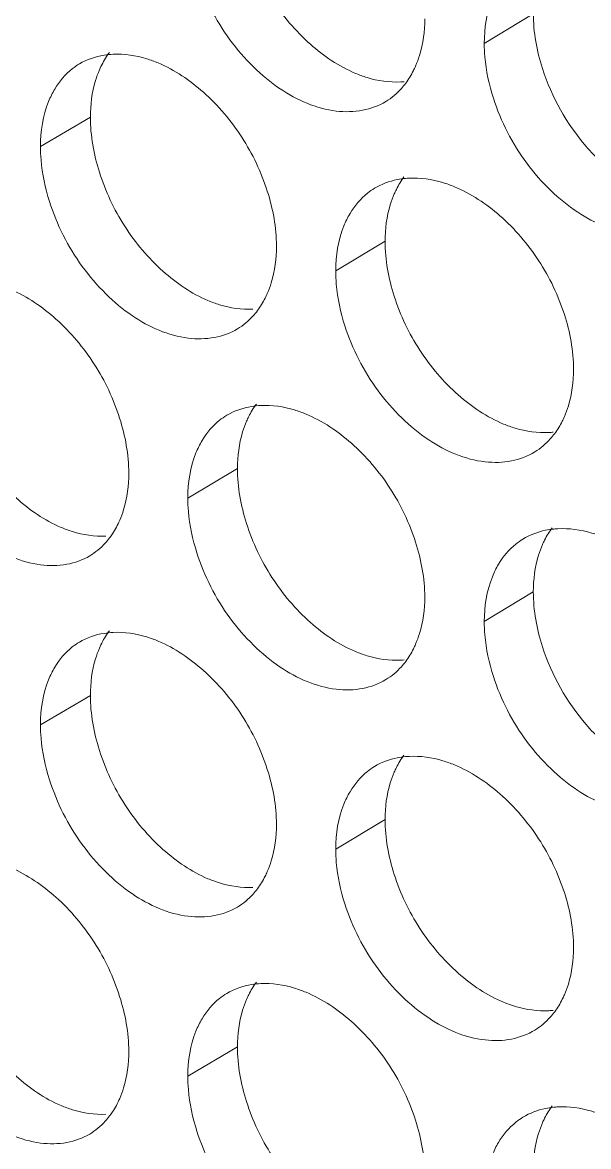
# Model space of a CAD drawing. Header units: millimetres. Extents: x 1177 to 4147, y 93 to 2194.
# Drawn here: x 2615.45 to 2623.16, y 745.3 to 760.61 of the extents above; entities that cross this region are included whole.
import ezdxf

# ---------------------------------------------------------------- set-up
doc = ezdxf.new("R2010")
doc.units = ezdxf.units.MM
doc.header["$LTSCALE"] = 0.1
doc.layers.get('0').update_dxf_attribs({"lineweight": 13})
doc.layers.add('标注', color=251, linetype='Continuous', lineweight=9)

# ---------------------------------------------------------------- blocks, each defined once
blk = doc.blocks.new('02')
for points, knots in [([(4627.348, 522.744), (4597.363, 531.299), (4553.55, 545.69), (4497.641, 568.487), (4458.71, 586.649), (4422.281, 606.068), (4388.51, 626.659), (4357.551, 648.334), (4338.416, 663.815), (4329.392, 671.722)], [0, 0, 0, 0, 0.278685, 0.411475, 0.539478, 0.662459, 0.780251, 0.892768, 1, 1, 1, 1]), ([(4626.906, 521.428), (4597.052, 529.945), (4553.424, 544.261), (4497.732, 566.923), (4458.929, 584.973), (4422.597, 604.269), (4388.892, 624.729), (4357.964, 646.263), (4338.829, 661.641), (4329.798, 669.496)], [0, 0, 0, 0, 0.278468, 0.411196, 0.539177, 0.662176, 0.780023, 0.892638, 1, 1, 1, 1]), ([(4628.518, 518.372), (4598.337, 526.935), (4554.235, 541.353), (4497.955, 564.22), (4458.766, 582.448), (4422.099, 601.945), (4388.114, 622.628), (4356.965, 644.402), (4337.717, 659.96), (4328.641, 667.907)], [0, 0, 0, 0, 0.278732, 0.411552, 0.539576, 0.662563, 0.780343, 0.892822, 1, 1, 1, 1]), ([(4328.202, 667.332), (4337.3, 659.316), (4356.601, 643.626), (4387.852, 621.677), (4421.956, 600.844), (4458.755, 581.215), (4498.091, 562.874), (4554.59, 539.876), (4598.873, 525.389), (4629.18, 516.79)], [0, 0, 0, 0, 0.107262, 0.219794, 0.337581, 0.460553, 0.588547, 0.721328, 1, 1, 1, 1])]:
    blk.add_open_spline(points, degree=3, knots=knots)
at = {"layer": '标注'}
for p, q in [((4515.425, 678.02), (4514.47, 677.441)), ((4506.808, 676.005), (4505.836, 675.434)), ((4512.541, 673.591), (4511.58, 673.015)), ((4509.669, 669.17), (4508.703, 668.596)), ((4515.425, 666.77), (4514.47, 666.191)), ((4506.808, 664.755), (4505.836, 664.184)), ((4506.808, 664.755), (4505.836, 664.184)), ((4512.541, 662.341), (4511.58, 661.765)), ((4512.541, 662.341), (4511.58, 661.765)), ((4509.669, 657.92), (4508.703, 657.346))]:
    blk.add_line(p, q, dxfattribs=at)
for centre, radius, start, end in [((4512.763, 678.33), 1.64, 272.8765, 275.2009), ((4513.09, 673.168), 1.654, 92.9003, 95.1818), ((4515.644, 671.517), 1.649, 272.9969, 275.7719), ((4515.989, 666.339), 1.662, 93.0207, 95.749), ((4512.763, 667.08), 1.64, 272.8765, 275.2009), ((4513.09, 661.918), 1.654, 92.9003, 95.1818), ((4513.09, 661.918), 1.654, 92.9003, 95.1818), ((4515.644, 660.267), 1.649, 272.9969, 275.7719), ((4515.644, 660.267), 1.649, 272.9969, 275.7719), ((4515.989, 655.089), 1.662, 93.0207, 95.749)]:
    blk.add_arc(centre, radius, start, end, dxfattribs=at)
for points, knots in [([(4509.669, 680.42), (4509.669, 680.059), (4509.808, 679.31), (4510.296, 678.276), (4511.027, 677.414), (4511.644, 676.993), (4511.966, 676.858)], [0, 0, 0, 0, 0.243882, 0.505596, 0.764283, 1, 1, 1, 1]), ([(4508.88, 678.778), (4509.023, 678.328), (4509.35, 677.683), (4509.962, 676.977), (4510.615, 676.433), (4511.366, 676.098), (4512.099, 676.112), (4512.418, 676.229), (4512.556, 676.312)], [0, 0, 0, 0, 0.285826, 0.427621, 0.562871, 0.799523, 0.902937, 1, 1, 1, 1]), ([(4514.748, 678.557), (4514.702, 678.48), (4514.532, 678.132), (4514.47, 677.737), (4514.47, 677.441)], [0, 0, 0, 0, 0.232969, 1, 1, 1, 1]), ([(4515.425, 678.02), (4515.425, 677.659), (4515.6, 676.72), (4516.216, 675.624), (4517.032, 674.85), (4517.5, 674.567), (4517.74, 674.469)], [0, 0, 0, 0, 0.243755, 0.63494, 0.825083, 1, 1, 1, 1]), ([(4513.134, 677.001), (4513.164, 677.068), (4513.272, 677.363), (4513.313, 677.681), (4513.313, 677.92)], [0, 0, 0, 0, 0.235903, 1, 1, 1, 1]), ([(4514.47, 677.441), (4514.47, 677.355), (4514.487, 676.993), (4514.564, 676.636), (4514.648, 676.374)], [0, 0, 0, 0, 0.239271, 1, 1, 1, 1]), ([(4507.251, 677.231), (4507.192, 677.228), (4506.965, 677.206), (4506.741, 677.13), (4506.595, 677.044)], [0, 0, 0, 0, 0.258729, 1, 1, 1, 1]), ([(4507.178, 677.263), (4507.159, 677.237), (4507.084, 677.131), (4507.023, 677.015), (4506.984, 676.925)], [0, 0, 0, 0, 0.244083, 1, 1, 1, 1]), ([(4508.128, 677.061), (4508.055, 677.092), (4507.774, 677.195), (4507.471, 677.241), (4507.251, 677.231)], [0, 0, 0, 0, 0.26624, 1, 1, 1, 1]), ([(4506.595, 677.044), (4506.547, 677.015), (4506.356, 676.885), (4506.204, 676.702), (4506.115, 676.553)], [0, 0, 0, 0, 0.245038, 1, 1, 1, 1]), ([(4506.984, 676.925), (4506.955, 676.857), (4506.848, 676.562), (4506.808, 676.245), (4506.808, 676.005)], [0, 0, 0, 0, 0.235516, 1, 1, 1, 1]), ([(4510.428, 673.497), (4510.428, 673.858), (4510.288, 674.607), (4509.799, 675.641), (4509.067, 676.503), (4508.45, 676.926), (4508.128, 677.061)], [0, 0, 0, 0, 0.243745, 0.505466, 0.764291, 1, 1, 1, 1]), ([(4512.944, 676.668), (4513, 676.745), (4513.067, 676.855), (4513.121, 676.97), (4513.134, 677.001)], [0, 0, 0, 0, 0.743715, 1, 1, 1, 1]), ([(4511.966, 676.858), (4512.039, 676.828), (4512.321, 676.726), (4512.625, 676.681), (4512.845, 676.692)], [0, 0, 0, 0, 0.265834, 1, 1, 1, 1]), ([(4506.115, 676.553), (4506.069, 676.476), (4505.898, 676.127), (4505.836, 675.731), (4505.836, 675.434)], [0, 0, 0, 0, 0.232263, 1, 1, 1, 1]), ([(4512.556, 676.312), (4512.668, 676.38), (4512.806, 676.495), (4512.917, 676.632), (4512.944, 676.668)], [0, 0, 0, 0, 0.744496, 1, 1, 1, 1]), ([(4514.648, 676.374), (4514.793, 675.923), (4515.124, 675.277), (4515.744, 674.574), (4516.404, 674.032), (4517.165, 673.703), (4517.903, 673.725), (4518.224, 673.846), (4518.362, 673.931)], [0, 0, 0, 0, 0.285015, 0.426566, 0.56171, 0.798641, 0.902454, 1, 1, 1, 1]), ([(4506.808, 676.005), (4506.808, 675.644), (4506.946, 674.895), (4507.432, 673.861), (4508.16, 672.997), (4508.775, 672.574), (4509.096, 672.438)], [0, 0, 0, 0, 0.24405, 0.505923, 0.764587, 1, 1, 1, 1]), ([(4505.836, 675.434), (4505.836, 675.347), (4505.853, 674.986), (4505.93, 674.628), (4506.013, 674.365)], [0, 0, 0, 0, 0.239158, 1, 1, 1, 1]), ([(4512.941, 674.815), (4512.887, 674.81), (4512.676, 674.78), (4512.472, 674.704), (4512.336, 674.623)], [0, 0, 0, 0, 0.257466, 1, 1, 1, 1]), ([(4512.909, 674.843), (4512.852, 674.767), (4512.786, 674.657), (4512.732, 674.542), (4512.719, 674.512)], [0, 0, 0, 0, 0.743694, 1, 1, 1, 1]), ([(4513.891, 674.654), (4513.817, 674.684), (4513.533, 674.786), (4513.228, 674.831), (4513.007, 674.819)], [0, 0, 0, 0, 0.265915, 1, 1, 1, 1]), ([(4512.336, 674.623), (4512.288, 674.594), (4512.099, 674.463), (4511.948, 674.281), (4511.859, 674.132)], [0, 0, 0, 0, 0.245262, 1, 1, 1, 1]), ([(4512.719, 674.512), (4512.69, 674.444), (4512.582, 674.149), (4512.541, 673.831), (4512.541, 673.591)], [0, 0, 0, 0, 0.235813, 1, 1, 1, 1]), ([(4516.208, 671.1), (4516.208, 671.461), (4516.067, 672.21), (4515.574, 673.241), (4514.836, 674.101), (4514.214, 674.52), (4513.891, 674.654)], [0, 0, 0, 0, 0.243409, 0.504813, 0.763684, 1, 1, 1, 1]), ([(4506.013, 674.365), (4506.155, 673.915), (4506.48, 673.271), (4507.089, 672.564), (4507.737, 672.018), (4508.484, 671.681), (4509.215, 671.691), (4509.533, 671.806), (4509.67, 671.888)], [0, 0, 0, 0, 0.286235, 0.428153, 0.563457, 0.799968, 0.903181, 1, 1, 1, 1]), ([(4511.859, 674.132), (4511.813, 674.055), (4511.643, 673.707), (4511.58, 673.312), (4511.58, 673.015)], [0, 0, 0, 0, 0.232735, 1, 1, 1, 1]), ([(4510.25, 672.578), (4510.28, 672.646), (4510.387, 672.94), (4510.428, 673.258), (4510.428, 673.497)], [0, 0, 0, 0, 0.235754, 1, 1, 1, 1]), ([(4512.541, 673.591), (4512.541, 673.23), (4512.681, 672.482), (4513.171, 671.449), (4513.905, 670.588), (4514.524, 670.169), (4514.847, 670.035)], [0, 0, 0, 0, 0.243714, 0.505271, 0.763981, 1, 1, 1, 1]), ([(4511.58, 673.015), (4511.58, 672.929), (4511.597, 672.567), (4511.675, 672.21), (4511.758, 671.948)], [0, 0, 0, 0, 0.239233, 1, 1, 1, 1]), ([(4507.555, 669.081), (4507.555, 669.442), (4507.415, 670.191), (4506.928, 671.225), (4506.199, 672.09), (4505.585, 672.514), (4505.264, 672.65)], [0, 0, 0, 0, 0.243914, 0.505794, 0.764596, 1, 1, 1, 1]), ([(4510.058, 672.242), (4510.115, 672.319), (4510.183, 672.43), (4510.237, 672.547), (4510.25, 672.578)], [0, 0, 0, 0, 0.74354, 1, 1, 1, 1]), ([(4509.096, 672.438), (4509.169, 672.408), (4509.449, 672.305), (4509.753, 672.259), (4509.971, 672.27)], [0, 0, 0, 0, 0.265996, 1, 1, 1, 1]), ([(4509.67, 671.888), (4509.782, 671.955), (4509.92, 672.07), (4510.031, 672.206), (4510.058, 672.242)], [0, 0, 0, 0, 0.744409, 1, 1, 1, 1]), ([(4511.758, 671.948), (4511.902, 671.497), (4512.231, 670.852), (4512.847, 670.147), (4513.504, 669.604), (4514.26, 669.272), (4514.996, 669.29), (4515.316, 669.409), (4515.454, 669.493)], [0, 0, 0, 0, 0.28542, 0.427092, 0.562289, 0.79908, 0.902694, 1, 1, 1, 1]), ([(4503.958, 671.597), (4503.958, 671.236), (4504.096, 670.487), (4504.579, 669.452), (4505.304, 668.586), (4505.917, 668.161), (4506.237, 668.025)], [0, 0, 0, 0, 0.244219, 0.506251, 0.764892, 1, 1, 1, 1]), ([(4516.029, 670.18), (4516.059, 670.248), (4516.167, 670.543), (4516.208, 670.86), (4516.208, 671.1)], [0, 0, 0, 0, 0.236051, 1, 1, 1, 1]), ([(4510.123, 670.397), (4510.064, 670.394), (4509.833, 670.371), (4509.608, 670.293), (4509.46, 670.205)], [0, 0, 0, 0, 0.258753, 1, 1, 1, 1]), ([(4510.038, 670.425), (4509.981, 670.348), (4509.913, 670.237), (4509.859, 670.12), (4509.846, 670.09)], [0, 0, 0, 0, 0.74352, 1, 1, 1, 1]), ([(4511.004, 670.229), (4510.93, 670.26), (4510.648, 670.362), (4510.343, 670.408), (4510.123, 670.397)], [0, 0, 0, 0, 0.266077, 1, 1, 1, 1]), ([(4509.46, 670.205), (4509.412, 670.176), (4509.222, 670.045), (4509.07, 669.863), (4508.981, 669.714)], [0, 0, 0, 0, 0.245151, 1, 1, 1, 1]), ([(4513.313, 666.67), (4513.313, 667.031), (4513.172, 667.78), (4512.681, 668.813), (4511.946, 669.674), (4511.327, 670.094), (4511.004, 670.229)], [0, 0, 0, 0, 0.243576, 0.505139, 0.763987, 1, 1, 1, 1]), ([(4515.841, 669.851), (4515.897, 669.927), (4515.963, 670.036), (4516.016, 670.15), (4516.029, 670.18)], [0, 0, 0, 0, 0.743887, 1, 1, 1, 1]), ([(4503.157, 669.959), (4503.298, 669.51), (4503.621, 668.865), (4504.227, 668.158), (4504.871, 667.611), (4505.614, 667.271), (4506.341, 667.277), (4506.658, 667.39), (4506.795, 667.47)], [0, 0, 0, 0, 0.286646, 0.428688, 0.564047, 0.800418, 0.903427, 1, 1, 1, 1]), ([(4509.846, 670.09), (4509.817, 670.022), (4509.709, 669.727), (4509.669, 669.41), (4509.669, 669.17)], [0, 0, 0, 0, 0.235665, 1, 1, 1, 1]), ([(4514.847, 670.035), (4514.921, 670.005), (4515.204, 669.903), (4515.51, 669.859), (4515.73, 669.871)], [0, 0, 0, 0, 0.265674, 1, 1, 1, 1]), ([(4508.981, 669.714), (4508.935, 669.637), (4508.765, 669.288), (4508.703, 668.893), (4508.703, 668.596)], [0, 0, 0, 0, 0.2325, 1, 1, 1, 1]), ([(4515.454, 669.493), (4515.566, 669.561), (4515.703, 669.678), (4515.814, 669.815), (4515.841, 669.851)], [0, 0, 0, 0, 0.744581, 1, 1, 1, 1]), ([(4507.378, 668.162), (4507.407, 668.23), (4507.514, 668.524), (4507.555, 668.841), (4507.555, 669.081)], [0, 0, 0, 0, 0.235606, 1, 1, 1, 1]), ([(4509.669, 669.17), (4509.669, 668.809), (4509.808, 668.06), (4510.296, 667.026), (4511.027, 666.164), (4511.644, 665.743), (4511.966, 665.608)], [0, 0, 0, 0, 0.243882, 0.505596, 0.764283, 1, 1, 1, 1]), ([(4508.703, 668.596), (4508.703, 668.51), (4508.719, 668.148), (4508.797, 667.79), (4508.88, 667.528)], [0, 0, 0, 0, 0.239196, 1, 1, 1, 1]), ([(4507.183, 667.823), (4507.202, 667.848), (4507.277, 667.955), (4507.339, 668.071), (4507.378, 668.162)], [0, 0, 0, 0, 0.244103, 1, 1, 1, 1]), ([(4506.237, 668.025), (4506.31, 667.994), (4506.589, 667.891), (4506.891, 667.845), (4507.109, 667.855)], [0, 0, 0, 0, 0.26616, 1, 1, 1, 1]), ([(4515.823, 667.993), (4515.769, 667.987), (4515.56, 667.956), (4515.358, 667.879), (4515.224, 667.798)], [0, 0, 0, 0, 0.257249, 1, 1, 1, 1]), ([(4515.791, 668.018), (4515.735, 667.943), (4515.67, 667.834), (4515.616, 667.72), (4515.604, 667.69)], [0, 0, 0, 0, 0.743867, 1, 1, 1, 1]), ([(4516.789, 667.835), (4516.715, 667.865), (4516.43, 667.966), (4516.123, 668.01), (4515.901, 667.999)], [0, 0, 0, 0, 0.265755, 1, 1, 1, 1]), ([(4506.795, 667.47), (4506.907, 667.537), (4507.045, 667.651), (4507.156, 667.787), (4507.183, 667.823)], [0, 0, 0, 0, 0.744319, 1, 1, 1, 1]), ([(4515.224, 667.798), (4515.176, 667.769), (4514.988, 667.637), (4514.837, 667.456), (4514.748, 667.307)], [0, 0, 0, 0, 0.24537, 1, 1, 1, 1]), ([(4508.88, 667.528), (4509.023, 667.078), (4509.35, 666.433), (4509.962, 665.727), (4510.615, 665.183), (4511.366, 664.848), (4512.099, 664.862), (4512.418, 664.979), (4512.556, 665.062)], [0, 0, 0, 0, 0.285826, 0.427621, 0.562871, 0.799523, 0.902937, 1, 1, 1, 1]), ([(4515.604, 667.69), (4515.574, 667.622), (4515.466, 667.327), (4515.425, 667.009), (4515.425, 666.77)], [0, 0, 0, 0, 0.235961, 1, 1, 1, 1]), ([(4514.748, 667.307), (4514.702, 667.23), (4514.532, 666.882), (4514.47, 666.487), (4514.47, 666.191)], [0, 0, 0, 0, 0.232969, 1, 1, 1, 1]), ([(4513.134, 665.751), (4513.164, 665.818), (4513.272, 666.113), (4513.313, 666.431), (4513.313, 666.67)], [0, 0, 0, 0, 0.235903, 1, 1, 1, 1]), ([(4515.425, 666.77), (4515.425, 666.409), (4515.6, 665.47), (4516.216, 664.374), (4517.032, 663.6), (4517.5, 663.317), (4517.74, 663.219)], [0, 0, 0, 0, 0.243755, 0.63494, 0.825083, 1, 1, 1, 1]), ([(4514.47, 666.191), (4514.47, 666.105), (4514.487, 665.743), (4514.564, 665.386), (4514.648, 665.124)], [0, 0, 0, 0, 0.239271, 1, 1, 1, 1]), ([(4507.251, 665.981), (4507.192, 665.978), (4506.965, 665.956), (4506.741, 665.88), (4506.595, 665.794)], [0, 0, 0, 0, 0.258729, 1, 1, 1, 1]), ([(4507.251, 665.981), (4507.192, 665.978), (4506.965, 665.956), (4506.741, 665.88), (4506.595, 665.794)], [0, 0, 0, 0, 0.258729, 1, 1, 1, 1]), ([(4507.178, 666.013), (4507.159, 665.987), (4507.084, 665.881), (4507.023, 665.765), (4506.984, 665.675)], [0, 0, 0, 0, 0.244083, 1, 1, 1, 1]), ([(4507.178, 666.013), (4507.159, 665.987), (4507.084, 665.881), (4507.023, 665.765), (4506.984, 665.675)], [0, 0, 0, 0, 0.244083, 1, 1, 1, 1]), ([(4508.128, 665.811), (4508.055, 665.842), (4507.774, 665.945), (4507.471, 665.991), (4507.251, 665.981)], [0, 0, 0, 0, 0.26624, 1, 1, 1, 1]), ([(4508.128, 665.811), (4508.055, 665.842), (4507.774, 665.945), (4507.471, 665.991), (4507.251, 665.981)], [0, 0, 0, 0, 0.26624, 1, 1, 1, 1]), ([(4506.595, 665.794), (4506.547, 665.765), (4506.356, 665.635), (4506.204, 665.452), (4506.115, 665.303)], [0, 0, 0, 0, 0.245038, 1, 1, 1, 1]), ([(4506.595, 665.794), (4506.547, 665.765), (4506.356, 665.635), (4506.204, 665.452), (4506.115, 665.303)], [0, 0, 0, 0, 0.245038, 1, 1, 1, 1]), ([(4510.428, 662.247), (4510.428, 662.608), (4510.288, 663.357), (4509.799, 664.391), (4509.067, 665.253), (4508.45, 665.676), (4508.128, 665.811)], [0, 0, 0, 0, 0.243745, 0.505466, 0.764291, 1, 1, 1, 1]), ([(4510.428, 662.247), (4510.428, 662.608), (4510.288, 663.357), (4509.799, 664.391), (4509.067, 665.253), (4508.45, 665.676), (4508.128, 665.811)], [0, 0, 0, 0, 0.243745, 0.505466, 0.764291, 1, 1, 1, 1]), ([(4506.984, 665.675), (4506.955, 665.607), (4506.848, 665.312), (4506.808, 664.995), (4506.808, 664.755)], [0, 0, 0, 0, 0.235516, 1, 1, 1, 1]), ([(4506.984, 665.675), (4506.955, 665.607), (4506.848, 665.312), (4506.808, 664.995), (4506.808, 664.755)], [0, 0, 0, 0, 0.235516, 1, 1, 1, 1]), ([(4511.966, 665.608), (4512.039, 665.578), (4512.321, 665.476), (4512.625, 665.431), (4512.845, 665.442)], [0, 0, 0, 0, 0.265834, 1, 1, 1, 1]), ([(4512.944, 665.418), (4513, 665.495), (4513.067, 665.605), (4513.121, 665.72), (4513.134, 665.751)], [0, 0, 0, 0, 0.743715, 1, 1, 1, 1]), ([(4512.556, 665.062), (4512.668, 665.13), (4512.806, 665.245), (4512.917, 665.382), (4512.944, 665.418)], [0, 0, 0, 0, 0.744496, 1, 1, 1, 1]), ([(4506.115, 665.303), (4506.069, 665.226), (4505.898, 664.877), (4505.836, 664.481), (4505.836, 664.184)], [0, 0, 0, 0, 0.232263, 1, 1, 1, 1]), ([(4506.115, 665.303), (4506.069, 665.226), (4505.898, 664.877), (4505.836, 664.481), (4505.836, 664.184)], [0, 0, 0, 0, 0.232263, 1, 1, 1, 1]), ([(4514.648, 665.124), (4514.793, 664.673), (4515.124, 664.027), (4515.744, 663.324), (4516.404, 662.782), (4517.165, 662.453), (4517.903, 662.475), (4518.224, 662.596), (4518.362, 662.681)], [0, 0, 0, 0, 0.285015, 0.426566, 0.56171, 0.798641, 0.902454, 1, 1, 1, 1]), ([(4506.808, 664.755), (4506.808, 664.394), (4506.946, 663.645), (4507.432, 662.611), (4508.16, 661.747), (4508.775, 661.324), (4509.096, 661.188)], [0, 0, 0, 0, 0.24405, 0.505923, 0.764587, 1, 1, 1, 1]), ([(4506.808, 664.755), (4506.808, 664.394), (4506.946, 663.645), (4507.432, 662.611), (4508.16, 661.747), (4508.775, 661.324), (4509.096, 661.188)], [0, 0, 0, 0, 0.24405, 0.505923, 0.764587, 1, 1, 1, 1]), ([(4505.836, 664.184), (4505.836, 664.097), (4505.853, 663.736), (4505.93, 663.378), (4506.013, 663.115)], [0, 0, 0, 0, 0.239158, 1, 1, 1, 1]), ([(4505.836, 664.184), (4505.836, 664.097), (4505.853, 663.736), (4505.93, 663.378), (4506.013, 663.115)], [0, 0, 0, 0, 0.239158, 1, 1, 1, 1]), ([(4512.941, 663.565), (4512.887, 663.56), (4512.676, 663.53), (4512.472, 663.454), (4512.336, 663.373)], [0, 0, 0, 0, 0.257466, 1, 1, 1, 1]), ([(4512.941, 663.565), (4512.887, 663.56), (4512.676, 663.53), (4512.472, 663.454), (4512.336, 663.373)], [0, 0, 0, 0, 0.257466, 1, 1, 1, 1]), ([(4512.909, 663.593), (4512.852, 663.517), (4512.786, 663.407), (4512.732, 663.292), (4512.719, 663.262)], [0, 0, 0, 0, 0.743694, 1, 1, 1, 1]), ([(4512.909, 663.593), (4512.852, 663.517), (4512.786, 663.407), (4512.732, 663.292), (4512.719, 663.262)], [0, 0, 0, 0, 0.743694, 1, 1, 1, 1]), ([(4513.891, 663.404), (4513.817, 663.434), (4513.533, 663.536), (4513.228, 663.581), (4513.007, 663.569)], [0, 0, 0, 0, 0.265915, 1, 1, 1, 1]), ([(4513.891, 663.404), (4513.817, 663.434), (4513.533, 663.536), (4513.228, 663.581), (4513.007, 663.569)], [0, 0, 0, 0, 0.265915, 1, 1, 1, 1]), ([(4512.336, 663.373), (4512.288, 663.344), (4512.099, 663.213), (4511.948, 663.031), (4511.859, 662.882)], [0, 0, 0, 0, 0.245262, 1, 1, 1, 1]), ([(4512.336, 663.373), (4512.288, 663.344), (4512.099, 663.213), (4511.948, 663.031), (4511.859, 662.882)], [0, 0, 0, 0, 0.245262, 1, 1, 1, 1]), ([(4516.208, 659.85), (4516.208, 660.211), (4516.067, 660.96), (4515.574, 661.991), (4514.836, 662.851), (4514.214, 663.27), (4513.891, 663.404)], [0, 0, 0, 0, 0.243409, 0.504813, 0.763684, 1, 1, 1, 1]), ([(4516.208, 659.85), (4516.208, 660.211), (4516.067, 660.96), (4515.574, 661.991), (4514.836, 662.851), (4514.214, 663.27), (4513.891, 663.404)], [0, 0, 0, 0, 0.243409, 0.504813, 0.763684, 1, 1, 1, 1]), ([(4512.719, 663.262), (4512.69, 663.194), (4512.582, 662.899), (4512.541, 662.581), (4512.541, 662.341)], [0, 0, 0, 0, 0.235813, 1, 1, 1, 1]), ([(4512.719, 663.262), (4512.69, 663.194), (4512.582, 662.899), (4512.541, 662.581), (4512.541, 662.341)], [0, 0, 0, 0, 0.235813, 1, 1, 1, 1]), ([(4506.013, 663.115), (4506.155, 662.665), (4506.48, 662.021), (4507.089, 661.314), (4507.737, 660.768), (4508.484, 660.431), (4509.215, 660.441), (4509.533, 660.556), (4509.67, 660.638)], [0, 0, 0, 0, 0.286235, 0.428153, 0.563457, 0.799968, 0.903181, 1, 1, 1, 1]), ([(4506.013, 663.115), (4506.155, 662.665), (4506.48, 662.021), (4507.089, 661.314), (4507.737, 660.768), (4508.484, 660.431), (4509.215, 660.441), (4509.533, 660.556), (4509.67, 660.638)], [0, 0, 0, 0, 0.286235, 0.428153, 0.563457, 0.799968, 0.903181, 1, 1, 1, 1]), ([(4511.859, 662.882), (4511.813, 662.805), (4511.643, 662.457), (4511.58, 662.062), (4511.58, 661.765)], [0, 0, 0, 0, 0.232735, 1, 1, 1, 1]), ([(4511.859, 662.882), (4511.813, 662.805), (4511.643, 662.457), (4511.58, 662.062), (4511.58, 661.765)], [0, 0, 0, 0, 0.232735, 1, 1, 1, 1]), ([(4512.541, 662.341), (4512.541, 661.98), (4512.681, 661.232), (4513.171, 660.199), (4513.905, 659.338), (4514.524, 658.919), (4514.847, 658.785)], [0, 0, 0, 0, 0.243714, 0.505271, 0.763981, 1, 1, 1, 1]), ([(4512.541, 662.341), (4512.541, 661.98), (4512.681, 661.232), (4513.171, 660.199), (4513.905, 659.338), (4514.524, 658.919), (4514.847, 658.785)], [0, 0, 0, 0, 0.243714, 0.505271, 0.763981, 1, 1, 1, 1]), ([(4510.25, 661.328), (4510.28, 661.396), (4510.387, 661.69), (4510.428, 662.008), (4510.428, 662.247)], [0, 0, 0, 0, 0.235754, 1, 1, 1, 1]), ([(4510.25, 661.328), (4510.28, 661.396), (4510.387, 661.69), (4510.428, 662.008), (4510.428, 662.247)], [0, 0, 0, 0, 0.235754, 1, 1, 1, 1]), ([(4511.58, 661.765), (4511.58, 661.679), (4511.597, 661.317), (4511.675, 660.96), (4511.758, 660.698)], [0, 0, 0, 0, 0.239233, 1, 1, 1, 1]), ([(4511.58, 661.765), (4511.58, 661.679), (4511.597, 661.317), (4511.675, 660.96), (4511.758, 660.698)], [0, 0, 0, 0, 0.239233, 1, 1, 1, 1]), ([(4507.555, 657.831), (4507.555, 658.192), (4507.415, 658.941), (4506.928, 659.975), (4506.199, 660.84), (4505.585, 661.264), (4505.264, 661.4)], [0, 0, 0, 0, 0.243914, 0.505794, 0.764596, 1, 1, 1, 1]), ([(4509.096, 661.188), (4509.169, 661.158), (4509.449, 661.055), (4509.753, 661.009), (4509.971, 661.02)], [0, 0, 0, 0, 0.265996, 1, 1, 1, 1]), ([(4509.096, 661.188), (4509.169, 661.158), (4509.449, 661.055), (4509.753, 661.009), (4509.971, 661.02)], [0, 0, 0, 0, 0.265996, 1, 1, 1, 1]), ([(4510.058, 660.992), (4510.115, 661.069), (4510.183, 661.18), (4510.237, 661.297), (4510.25, 661.328)], [0, 0, 0, 0, 0.74354, 1, 1, 1, 1]), ([(4510.058, 660.992), (4510.115, 661.069), (4510.183, 661.18), (4510.237, 661.297), (4510.25, 661.328)], [0, 0, 0, 0, 0.74354, 1, 1, 1, 1]), ([(4509.67, 660.638), (4509.782, 660.705), (4509.92, 660.82), (4510.031, 660.956), (4510.058, 660.992)], [0, 0, 0, 0, 0.744409, 1, 1, 1, 1]), ([(4509.67, 660.638), (4509.782, 660.705), (4509.92, 660.82), (4510.031, 660.956), (4510.058, 660.992)], [0, 0, 0, 0, 0.744409, 1, 1, 1, 1]), ([(4511.758, 660.698), (4511.902, 660.247), (4512.231, 659.602), (4512.847, 658.897), (4513.504, 658.354), (4514.26, 658.022), (4514.996, 658.04), (4515.316, 658.159), (4515.454, 658.243)], [0, 0, 0, 0, 0.28542, 0.427092, 0.562289, 0.79908, 0.902694, 1, 1, 1, 1]), ([(4511.758, 660.698), (4511.902, 660.247), (4512.231, 659.602), (4512.847, 658.897), (4513.504, 658.354), (4514.26, 658.022), (4514.996, 658.04), (4515.316, 658.159), (4515.454, 658.243)], [0, 0, 0, 0, 0.28542, 0.427092, 0.562289, 0.79908, 0.902694, 1, 1, 1, 1]), ([(4503.958, 660.347), (4503.958, 659.986), (4504.096, 659.237), (4504.579, 658.202), (4505.304, 657.336), (4505.917, 656.911), (4506.237, 656.775)], [0, 0, 0, 0, 0.244219, 0.506251, 0.764892, 1, 1, 1, 1]), ([(4516.029, 658.93), (4516.059, 658.998), (4516.167, 659.293), (4516.208, 659.61), (4516.208, 659.85)], [0, 0, 0, 0, 0.236051, 1, 1, 1, 1]), ([(4516.029, 658.93), (4516.059, 658.998), (4516.167, 659.293), (4516.208, 659.61), (4516.208, 659.85)], [0, 0, 0, 0, 0.236051, 1, 1, 1, 1]), ([(4510.123, 659.147), (4510.064, 659.144), (4509.833, 659.121), (4509.608, 659.043), (4509.46, 658.955)], [0, 0, 0, 0, 0.258753, 1, 1, 1, 1]), ([(4510.038, 659.175), (4509.981, 659.098), (4509.913, 658.987), (4509.859, 658.87), (4509.846, 658.84)], [0, 0, 0, 0, 0.74352, 1, 1, 1, 1]), ([(4511.004, 658.979), (4510.93, 659.01), (4510.648, 659.112), (4510.343, 659.158), (4510.123, 659.147)], [0, 0, 0, 0, 0.266077, 1, 1, 1, 1]), ([(4513.313, 655.42), (4513.313, 655.781), (4513.172, 656.53), (4512.681, 657.563), (4511.946, 658.424), (4511.327, 658.844), (4511.004, 658.979)], [0, 0, 0, 0, 0.243576, 0.505139, 0.763987, 1, 1, 1, 1]), ([(4509.46, 658.955), (4509.412, 658.926), (4509.222, 658.795), (4509.07, 658.613), (4508.981, 658.464)], [0, 0, 0, 0, 0.245151, 1, 1, 1, 1]), ([(4509.846, 658.84), (4509.817, 658.772), (4509.709, 658.477), (4509.669, 658.16), (4509.669, 657.92)], [0, 0, 0, 0, 0.235665, 1, 1, 1, 1]), ([(4514.847, 658.785), (4514.921, 658.755), (4515.204, 658.653), (4515.51, 658.609), (4515.73, 658.621)], [0, 0, 0, 0, 0.265674, 1, 1, 1, 1]), ([(4514.847, 658.785), (4514.921, 658.755), (4515.204, 658.653), (4515.51, 658.609), (4515.73, 658.621)], [0, 0, 0, 0, 0.265674, 1, 1, 1, 1]), ([(4515.841, 658.601), (4515.897, 658.677), (4515.963, 658.786), (4516.016, 658.9), (4516.029, 658.93)], [0, 0, 0, 0, 0.743887, 1, 1, 1, 1]), ([(4515.841, 658.601), (4515.897, 658.677), (4515.963, 658.786), (4516.016, 658.9), (4516.029, 658.93)], [0, 0, 0, 0, 0.743887, 1, 1, 1, 1]), ([(4503.157, 658.709), (4503.298, 658.26), (4503.621, 657.615), (4504.227, 656.908), (4504.871, 656.361), (4505.614, 656.021), (4506.341, 656.027), (4506.658, 656.14), (4506.795, 656.22)], [0, 0, 0, 0, 0.286646, 0.428688, 0.564047, 0.800418, 0.903427, 1, 1, 1, 1]), ([(4515.454, 658.243), (4515.566, 658.311), (4515.703, 658.428), (4515.814, 658.565), (4515.841, 658.601)], [0, 0, 0, 0, 0.744581, 1, 1, 1, 1]), ([(4515.454, 658.243), (4515.566, 658.311), (4515.703, 658.428), (4515.814, 658.565), (4515.841, 658.601)], [0, 0, 0, 0, 0.744581, 1, 1, 1, 1]), ([(4508.981, 658.464), (4508.935, 658.387), (4508.765, 658.038), (4508.703, 657.643), (4508.703, 657.346)], [0, 0, 0, 0, 0.2325, 1, 1, 1, 1]), ([(4509.669, 657.92), (4509.669, 657.559), (4509.808, 656.81), (4510.296, 655.776), (4511.027, 654.914), (4511.644, 654.493), (4511.966, 654.358)], [0, 0, 0, 0, 0.243882, 0.505596, 0.764283, 1, 1, 1, 1]), ([(4507.378, 656.912), (4507.407, 656.98), (4507.514, 657.274), (4507.555, 657.591), (4507.555, 657.831)], [0, 0, 0, 0, 0.235606, 1, 1, 1, 1]), ([(4508.703, 657.346), (4508.703, 657.26), (4508.719, 656.898), (4508.797, 656.54), (4508.88, 656.278)], [0, 0, 0, 0, 0.239196, 1, 1, 1, 1]), ([(4507.183, 656.573), (4507.202, 656.598), (4507.277, 656.705), (4507.339, 656.821), (4507.378, 656.912)], [0, 0, 0, 0, 0.244103, 1, 1, 1, 1]), ([(4506.237, 656.775), (4506.31, 656.744), (4506.589, 656.641), (4506.891, 656.595), (4507.109, 656.605)], [0, 0, 0, 0, 0.26616, 1, 1, 1, 1]), ([(4506.795, 656.22), (4506.907, 656.287), (4507.045, 656.401), (4507.156, 656.537), (4507.183, 656.573)], [0, 0, 0, 0, 0.744319, 1, 1, 1, 1]), ([(4515.823, 656.743), (4515.769, 656.737), (4515.56, 656.706), (4515.358, 656.629), (4515.224, 656.548)], [0, 0, 0, 0, 0.257249, 1, 1, 1, 1]), ([(4515.791, 656.768), (4515.735, 656.693), (4515.67, 656.584), (4515.616, 656.47), (4515.604, 656.44)], [0, 0, 0, 0, 0.743867, 1, 1, 1, 1]), ([(4516.789, 656.585), (4516.715, 656.615), (4516.43, 656.716), (4516.123, 656.76), (4515.901, 656.749)], [0, 0, 0, 0, 0.265755, 1, 1, 1, 1]), ([(4515.224, 656.548), (4515.176, 656.519), (4514.988, 656.387), (4514.837, 656.206), (4514.748, 656.057)], [0, 0, 0, 0, 0.24537, 1, 1, 1, 1]), ([(4515.604, 656.44), (4515.574, 656.372), (4515.466, 656.077), (4515.425, 655.759), (4515.425, 655.52)], [0, 0, 0, 0, 0.235961, 1, 1, 1, 1]), ([(4508.88, 656.278), (4509.023, 655.828), (4509.35, 655.183), (4509.962, 654.477), (4510.615, 653.933), (4511.366, 653.598), (4512.099, 653.612), (4512.418, 653.729), (4512.556, 653.812)], [0, 0, 0, 0, 0.285826, 0.427621, 0.562871, 0.799523, 0.902937, 1, 1, 1, 1]), ([(4514.748, 656.057), (4514.702, 655.98), (4514.532, 655.632), (4514.47, 655.237), (4514.47, 654.941)], [0, 0, 0, 0, 0.232969, 1, 1, 1, 1])]:
    blk.add_open_spline(points, degree=3, knots=knots, dxfattribs=at)

msp = doc.modelspace()

# ---------------------------------------------------------------- block references
at = {"xscale": 0.7, "yscale": 0.7, "zscale": 0.7}
msp.add_blockref('02', (-538.391, 286.112), dxfattribs=at)

doc.saveas('drawing.dxf')
